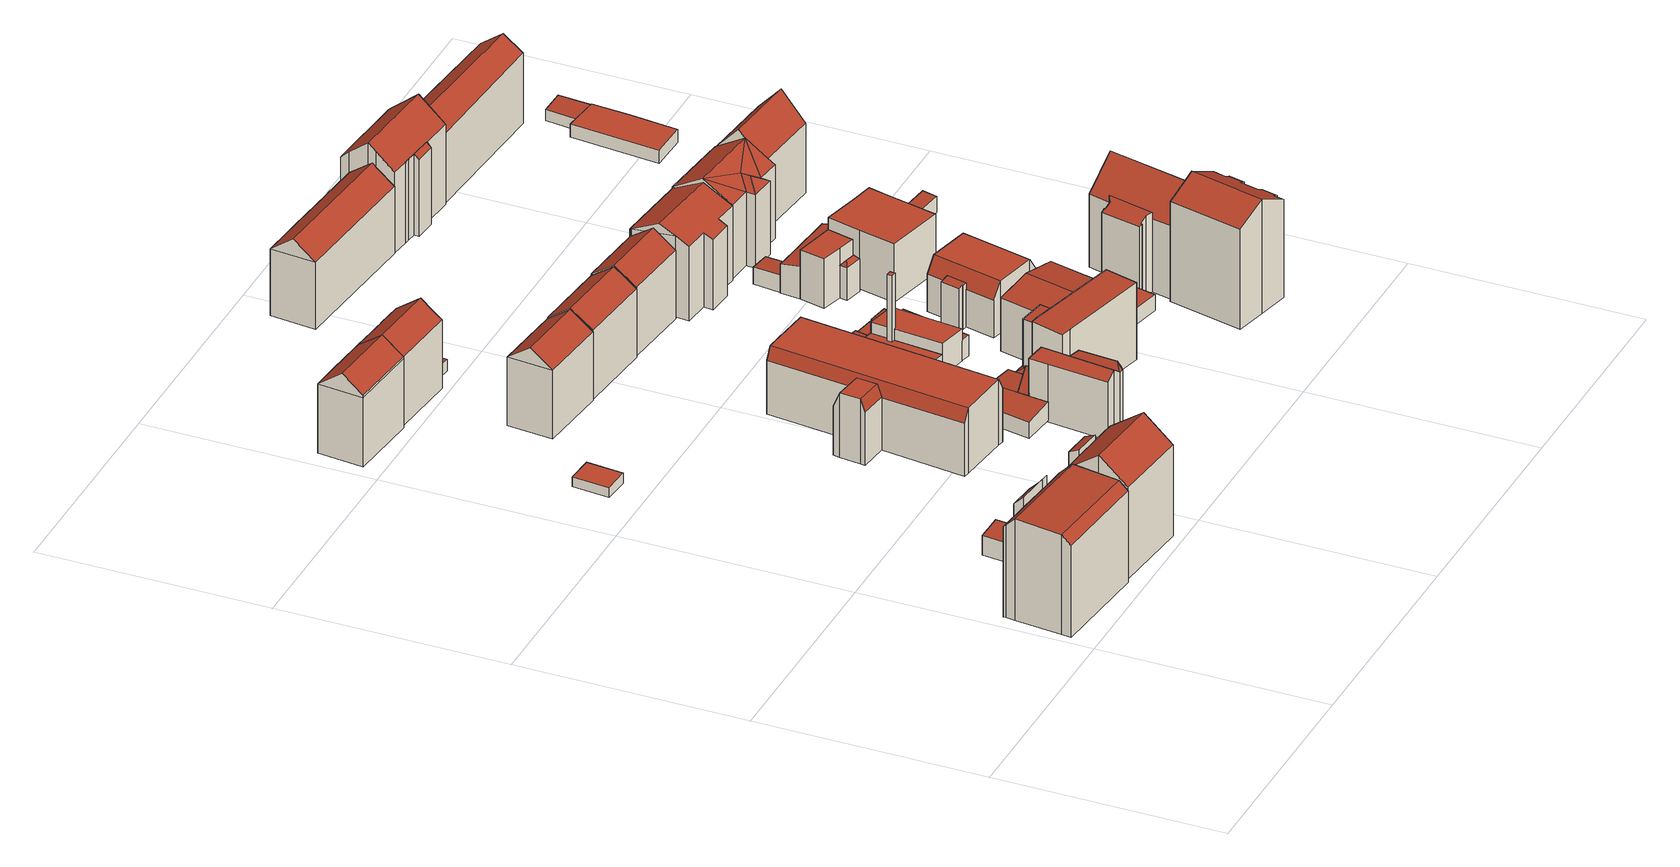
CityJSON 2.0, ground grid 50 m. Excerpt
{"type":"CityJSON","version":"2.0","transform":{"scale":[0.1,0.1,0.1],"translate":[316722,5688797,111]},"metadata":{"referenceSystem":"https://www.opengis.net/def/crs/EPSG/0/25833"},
"CityObjects":{
"building1":{"type":"Building","attributes":{"Gemeindeschluessel":14713000,"Geometrietyp2DReferenz":"3000","function":"31001_9998","roofType":"9999"},"children":["building1-1","building1-2"]},
"building1-1":{"type":"BuildingPart","attributes":{"Dachtyp_tdc":"tdcCutGableRoof","Dachneigung":2.94,"QualitaetDacherkennung":71,"Geometrietyp2DReferenz":"3000","roofType":"9999","measuredHeight":23.18},"parents":["building1"],"geometry":[{"type":"MultiSurface","lod":"2","boundaries":[[[0,1,2,3]],[[1,4,5,2]],[[4,6,7,5]],[[6,8,9,7]],[[8,10,11,9]],[[10,12,13,11]],[[14,15,16,17]],[[15,18,19,16]],[[18,20,21,19]],[[20,22,23,21]],[[22,24,25,23]],[[24,26,27,25]],[[26,0,3,27]],[[4,1,0,26]],[[24,22,20,18,15,14,12,10,8,6]],[[26,24,6,4]],[[3,2,5,7,9,11,13,17,16,19,21,23,25,27]],[[14,17,13,12]]],"semantics":{"surfaces":[{"type":"WallSurface"},{"type":"RoofSurface"},{"type":"GroundSurface"},{"type":"ClosureSurface"}],"values":[0,0,0,0,0,0,0,0,0,0,0,0,0,1,1,1,2,3]}}]},
"building1-2":{"type":"BuildingPart","attributes":{"Dachtyp_tdc":"tdcPolyFlatRoof","Dachneigung":44.61,"QualitaetDacherkennung":30,"Geometrietyp2DReferenz":"3000","roofType":"2100","measuredHeight":22.75},"parents":["building1"],"geometry":[{"type":"MultiSurface","lod":"2","boundaries":[[[28,29,30,13]],[[29,31,32,30]],[[31,33,34,32]],[[33,35,17,34]],[[35,14,17]],[[28,13,12]],[[35,33,31,29,28]],[[30,32,34,17,13]],[[12,14,35,28]],[[12,13,17,14]]],"semantics":{"surfaces":[{"type":"WallSurface"},{"type":"RoofSurface"},{"type":"GroundSurface"},{"type":"ClosureSurface"}],"values":[0,0,0,0,0,0,1,2,0,3]}}]},
"building2":{"type":"Building","attributes":{"Dachtyp_tdc":"tdcPolyFlatRoof","Gemeindeschluessel":14713000,"Dachneigung":5.98,"QualitaetDacherkennung":69,"Geometrietyp2DReferenz":"3000","function":"31001_9998","roofType":"2100","measuredHeight":4.97},"geometry":[{"type":"MultiSurface","lod":"2","boundaries":[[[36,37,38,39]],[[37,40,41,38]],[[40,42,43,41]],[[42,44,45,43]],[[44,46,47,45]],[[46,48,49,47]],[[48,36,39,49]],[[48,46,44,42,40,37,36]],[[39,38,41,43,45,47,49]]],"semantics":{"surfaces":[{"type":"WallSurface"},{"type":"RoofSurface"},{"type":"GroundSurface"}],"values":[0,0,0,0,0,0,0,1,2]}}]},
"building3":{"type":"Building","attributes":{"Gemeindeschluessel":14713000,"Geometrietyp2DReferenz":"3000","function":"31001_9998","roofType":"9999"},"children":["building3-1","building3-2"]},
"building3-1":{"type":"BuildingPart","attributes":{"Dachtyp_tdc":"tdcPolyFlatRoof","Dachneigung":25.23,"QualitaetDacherkennung":32,"Geometrietyp2DReferenz":"3000","roofType":"2100","measuredHeight":21.8},"parents":["building3"],"geometry":[{"type":"MultiSurface","lod":"2","boundaries":[[[50,51,52,53,54]],[[51,55,56,52]],[[55,57,58,56]],[[57,59,58]],[[55,51,50,57]],[[53,52,56,58]],[[54,59,57,50]],[[54,53,58,59]]],"semantics":{"surfaces":[{"type":"WallSurface"},{"type":"RoofSurface"},{"type":"GroundSurface"},{"type":"ClosureSurface"}],"values":[0,0,0,0,1,2,0,3]}}]},
"building3-2":{"type":"BuildingPart","attributes":{"Dachtyp_tdc":"tdcGableRoof","Dachneigung":36.55,"QualitaetDacherkennung":60,"Geometrietyp2DReferenz":"3000","roofType":"3100","measuredHeight":26.08},"parents":["building3"],"geometry":[{"type":"MultiSurface","lod":"2","boundaries":[[[60,54,53,61]],[[59,62,63,58]],[[62,64,65,63]],[[64,66,67,65]],[[66,68,69,67]],[[68,70,71,69]],[[70,72,73,71]],[[72,74,75,73]],[[74,60,61,75]],[[70,68,66,64]],[[64,62,59,54,60,74,72,70]],[[61,53,58,63,65,67,69,71,73,75]],[[59,58,53,54]]],"semantics":{"surfaces":[{"type":"WallSurface"},{"type":"RoofSurface"},{"type":"GroundSurface"},{"type":"ClosureSurface"}],"values":[0,0,0,0,0,0,0,0,0,1,1,2,3]}}]},
"building4":{"type":"Building","attributes":{"Dachtyp_tdc":"tdcPolyFlatRoof","Gemeindeschluessel":14713000,"Dachneigung":2.82,"QualitaetDacherkennung":61,"Geometrietyp2DReferenz":"3000","function":"31001_9998","roofType":"2100","measuredHeight":2.4},"geometry":[{"type":"MultiSurface","lod":"2","boundaries":[[[76,77,78,79]],[[77,80,81,78]],[[80,82,83,81]],[[82,76,79,83]],[[82,80,77,76]],[[79,78,81,83]]],"semantics":{"surfaces":[{"type":"WallSurface"},{"type":"RoofSurface"},{"type":"GroundSurface"}],"values":[0,0,0,0,1,2]}}]},
"building5":{"type":"Building","attributes":{"Dachtyp_tdc":"tdcFreeFormRoof","Gemeindeschluessel":14713000,"Dachneigung":36.73,"QualitaetDacherkennung":80,"Geometrietyp2DReferenz":"3000","function":"31001_9998","roofType":"5000","measuredHeight":19.7},"geometry":[{"type":"MultiSurface","lod":"2","boundaries":[[[84,85,86,87]],[[85,88,89,86]],[[88,90,91,89]],[[90,92,93,91]],[[92,94,95,93]],[[94,96,97,95]],[[96,98,99,97]],[[98,100,101,99]],[[100,84,87,101]],[[102,103,104,105]],[[96,94,92,90,88,85,84,102,105]],[[98,104,103,100]],[[96,105,104,98]],[[100,103,102,84]],[[87,86,89,91,93,95,97,99,101]]],"semantics":{"surfaces":[{"type":"WallSurface"},{"type":"RoofSurface"},{"type":"GroundSurface"}],"values":[0,0,0,0,0,0,0,0,0,1,1,0,0,0,2]}}]},
"building6":{"type":"Building","attributes":{"name":"Freie Oberschule Leipzig,Freie Fachoberschule Leipzig","Gemeindeschluessel":14713000,"Geometrietyp2DReferenz":"3000","function":"31001_3021","roofType":"9999"},"children":["building6-1","building6-2"]},
"building6-1":{"type":"BuildingPart","attributes":{"Dachtyp_tdc":"tdcCutGableRoof","Dachneigung":0.212,"QualitaetDacherkennung":85,"Geometrietyp2DReferenz":"3000","roofType":"9999","measuredHeight":14.88},"parents":["building6"],"geometry":[{"type":"MultiSurface","lod":"2","boundaries":[[[106,107,108,109]],[[107,110,108]],[[111,112,113,114,115]],[[112,116,117,113]],[[116,118,119,117]],[[118,120,121,119]],[[120,122,123,121]],[[122,124,125,123]],[[124,126,127,125]],[[126,128,129,127]],[[128,106,109,129]],[[118,116,112,111,130,131,132,110,107,106,128]],[[126,124,122,120]],[[128,126,120,118]],[[109,108,133,134,114,113,117,119,121,123,125,127,129]],[[115,130,111]],[[114,134,131,130,115]],[[134,133,132,131]],[[133,108,110,132]]],"semantics":{"surfaces":[{"type":"WallSurface"},{"type":"RoofSurface"},{"type":"GroundSurface"},{"type":"ClosureSurface"}],"values":[0,0,0,0,0,0,0,0,0,0,0,1,1,1,2,0,3,3,3]}}]},
"building6-2":{"type":"BuildingPart","attributes":{"Dachtyp_tdc":"tdcCutGableRoof","Dachneigung":0.991,"QualitaetDacherkennung":63,"Geometrietyp2DReferenz":"3000","roofType":"9999","measuredHeight":14.66},"parents":["building6"],"geometry":[{"type":"MultiSurface","lod":"2","boundaries":[[[110,135,136,108]],[[135,137,138,136]],[[137,139,140,138]],[[139,141,142,140]],[[141,115,114,142]],[[137,135,110,143]],[[144,130,115,141,139]],[[143,144,139,137]],[[108,136,138,140,142,114,134,133]],[[131,130,144]],[[134,114,115,130,131]],[[132,131,144,143]],[[133,134,131,132]],[[110,132,143]],[[133,132,110,108]]],"semantics":{"surfaces":[{"type":"WallSurface"},{"type":"RoofSurface"},{"type":"GroundSurface"},{"type":"ClosureSurface"}],"values":[0,0,0,0,0,1,1,1,2,0,3,0,3,0,3]}}]},
"building7":{"type":"Building","attributes":{"Dachtyp_tdc":"tdcGableRoof","Gemeindeschluessel":14713000,"Dachneigung":35.68,"QualitaetDacherkennung":71,"Geometrietyp2DReferenz":"3000","function":"31001_9998","roofType":"3100","measuredHeight":19.21},"geometry":[{"type":"MultiSurface","lod":"2","boundaries":[[[145,146,147,148]],[[146,149,150,147]],[[149,151,152,150]],[[151,145,148,152]],[[149,146,153]],[[145,151,154]],[[146,145,154,153]],[[151,149,153,154]],[[148,147,150,152]]],"semantics":{"surfaces":[{"type":"WallSurface"},{"type":"RoofSurface"},{"type":"GroundSurface"}],"values":[0,0,0,0,0,0,1,1,2]}}]},
"building8":{"type":"Building","attributes":{"Dachtyp_tdc":"tdcGableRoof","Gemeindeschluessel":14713000,"Dachneigung":36.89,"QualitaetDacherkennung":82,"Geometrietyp2DReferenz":"3000","function":"31001_9998","roofType":"3100","measuredHeight":19.13},"geometry":[{"type":"MultiSurface","lod":"2","boundaries":[[[104,105,155,156]],[[105,96,157,155]],[[96,158,159,157]],[[158,160,161,159]],[[160,162,163,161]],[[162,164,165,163]],[[164,166,167,165]],[[166,168,169,167]],[[168,170,171,169]],[[170,172,173,171]],[[172,104,156,173]],[[168,166,164,162,160,158,96,105]],[[105,104,172,170,168]],[[156,155,157,159,161,163,165,167,169,171,173]]],"semantics":{"surfaces":[{"type":"WallSurface"},{"type":"RoofSurface"},{"type":"GroundSurface"}],"values":[0,0,0,0,0,0,0,0,0,0,0,1,1,2]}}]},
"building9":{"type":"Building","attributes":{"Gemeindeschluessel":14713000,"Geometrietyp2DReferenz":"3000","function":"31001_9998","roofType":"9999"},"children":["building9-1","building9-2"]},
"building9-1":{"type":"BuildingPart","attributes":{"Dachtyp_tdc":"tdcPolyFlatRoof","Dachneigung":4.42,"QualitaetDacherkennung":79,"Geometrietyp2DReferenz":"3000","roofType":"2100","measuredHeight":4.21},"parents":["building9"],"geometry":[{"type":"MultiSurface","lod":"2","boundaries":[[[174,175,176,177]],[[175,178,179,176]],[[178,180,181,179]],[[180,182,183,181]],[[184,185,186,187]],[[185,174,177,186]],[[185,184,182,180,178,175,174]],[[177,176,179,181,183,187,186]],[[184,187,183,182]]],"semantics":{"surfaces":[{"type":"WallSurface"},{"type":"RoofSurface"},{"type":"GroundSurface"},{"type":"ClosureSurface"}],"values":[0,0,0,0,0,0,1,2,3]}}]},
"building9-2":{"type":"BuildingPart","attributes":{"Dachtyp_tdc":"tdcPolyFlatRoof","Dachneigung":4.78,"QualitaetDacherkennung":74,"Geometrietyp2DReferenz":"3000","roofType":"2100","measuredHeight":4.23},"parents":["building9"],"geometry":[{"type":"MultiSurface","lod":"2","boundaries":[[[188,189,190,191]],[[189,192,184,187,190]],[[193,194,183,182]],[[193,195,196,194]],[[195,188,191,196]],[[195,193,182,192,189,188]],[[191,190,187,183,194,196]],[[184,192,182]],[[182,183,187,184]]],"semantics":{"surfaces":[{"type":"WallSurface"},{"type":"RoofSurface"},{"type":"GroundSurface"},{"type":"ClosureSurface"}],"values":[0,0,0,0,0,1,2,0,3]}}]},
"building10":{"type":"Building","attributes":{"Dachtyp_tdc":"tdcGableRoof","Gemeindeschluessel":14713000,"Dachneigung":61.98,"QualitaetDacherkennung":4,"Geometrietyp2DReferenz":"3000","function":"31001_9998","roofType":"3100","measuredHeight":8.86},"geometry":[{"type":"MultiSurface","lod":"2","boundaries":[[[197,198,199,200]],[[198,201,202,199]],[[201,203,204,202]],[[203,197,200,204]],[[201,198,205]],[[197,203,206]],[[198,197,206,205]],[[203,201,205,206]],[[200,199,202,204]]],"semantics":{"surfaces":[{"type":"WallSurface"},{"type":"RoofSurface"},{"type":"GroundSurface"}],"values":[0,0,0,0,0,0,1,1,2]}}]},
"building11":{"type":"Building","attributes":{"Dachtyp_tdc":"tdcPolyFlatRoof","Gemeindeschluessel":14713000,"Dachneigung":3.07,"QualitaetDacherkennung":91,"Geometrietyp2DReferenz":"3000","function":"31001_2463","roofType":"2100","measuredHeight":2.84},"geometry":[{"type":"MultiSurface","lod":"2","boundaries":[[[207,208,209,210]],[[208,211,212,209]],[[211,213,214,212]],[[213,215,216,214]],[[215,207,210,216]],[[215,213,211,208,207]],[[210,209,212,214,216]]],"semantics":{"surfaces":[{"type":"WallSurface"},{"type":"RoofSurface"},{"type":"GroundSurface"}],"values":[0,0,0,0,0,1,2]}}]},
"building12":{"type":"Building","attributes":{"Dachtyp_tdc":"tdcFreeFormRoof","Gemeindeschluessel":14713000,"Dachneigung":28.73,"QualitaetDacherkennung":25,"Geometrietyp2DReferenz":"3000","function":"31001_9998","roofType":"5000","measuredHeight":4.12},"geometry":[{"type":"MultiSurface","lod":"2","boundaries":[[[217,218,219,220]],[[218,221,222,219]],[[221,223,224,222]],[[223,225,226,224]],[[225,217,220,226]],[[225,227,228]],[[223,227,225]],[[227,223,221]],[[227,221,218]],[[228,227,218,217]],[[228,217,225]],[[220,219,222,224,226]]],"semantics":{"surfaces":[{"type":"WallSurface"},{"type":"RoofSurface"},{"type":"GroundSurface"}],"values":[0,0,0,0,0,1,1,1,1,1,1,2]}}]},
"building13":{"type":"Building","attributes":{"Dachtyp_tdc":"tdcGableRoof","Gemeindeschluessel":14713000,"Dachneigung":35.5,"QualitaetDacherkennung":71,"Geometrietyp2DReferenz":"3000","function":"31001_9998","roofType":"3100","measuredHeight":19.14},"geometry":[{"type":"MultiSurface","lod":"2","boundaries":[[[229,230,231,232]],[[230,233,234,231]],[[233,235,236,234]],[[235,229,232,236]],[[233,230,237]],[[229,235,238]],[[230,229,238,237]],[[235,233,237,238]],[[232,231,234,236]]],"semantics":{"surfaces":[{"type":"WallSurface"},{"type":"RoofSurface"},{"type":"GroundSurface"}],"values":[0,0,0,0,0,0,1,1,2]}}]},
"building14":{"type":"Building","attributes":{"Gemeindeschluessel":14713000,"Geometrietyp2DReferenz":"3000","function":"31001_9998","roofType":"9999"},"children":["building14-1","building14-2","building14-3"]},
"building14-1":{"type":"BuildingPart","attributes":{"Dachtyp_tdc":"tdcFreeFormRoof","Dachneigung":38.66,"QualitaetDacherkennung":14,"Geometrietyp2DReferenz":"3000","roofType":"5000","measuredHeight":14.85},"parents":["building14"],"geometry":[{"type":"MultiSurface","lod":"2","boundaries":[[[239,240,241,242,243]],[[244,245,246,247,248]],[[245,249,250,246]],[[249,251,252,250]],[[251,253,254,252]],[[253,255,256,254]],[[255,257,258,256]],[[259,260,261,262]],[[260,239,243,261]],[[263,257,255,253,264]],[[253,251,249,245,264]],[[245,244,240,239,260,259,263,264]],[[243,242,247,246,250,252,254,256,258,265,262,261]],[[248,241,240,244]],[[248,247,242,241]],[[265,258,257,263]],[[265,263,259,262]]],"semantics":{"surfaces":[{"type":"WallSurface"},{"type":"RoofSurface"},{"type":"GroundSurface"},{"type":"ClosureSurface"}],"values":[0,0,0,0,0,0,0,0,0,1,1,1,2,0,3,3,3]}}]},
"building14-2":{"type":"BuildingPart","attributes":{"Dachtyp_tdc":"tdcFreeFormRoof","Dachneigung":64.39,"QualitaetDacherkennung":34,"Geometrietyp2DReferenz":"3000","roofType":"5000","measuredHeight":14.74},"parents":["building14"],"geometry":[{"type":"MultiSurface","lod":"2","boundaries":[[[266,267,268,269]],[[267,270,271,268]],[[270,248,247,271]],[[241,266,269,242]],[[272,248,270]],[[273,272,270,267]],[[274,273,267,266]],[[266,241,275,274]],[[275,248,272,273,274]],[[275,241,248]],[[269,268,271,247,242]],[[242,247,248,241]]],"semantics":{"surfaces":[{"type":"WallSurface"},{"type":"RoofSurface"},{"type":"GroundSurface"},{"type":"ClosureSurface"}],"values":[0,0,0,0,1,1,1,1,1,0,2,3]}}]},
"building14-3":{"type":"BuildingPart","attributes":{"Dachtyp_tdc":"tdcPolyFlatRoof","Dachneigung":7.02,"QualitaetDacherkennung":67,"Geometrietyp2DReferenz":"3000","roofType":"2100","measuredHeight":18.32},"parents":["building14"],"geometry":[{"type":"MultiSurface","lod":"2","boundaries":[[[276,277,278,258,257]],[[277,279,280,278]],[[279,281,282,280]],[[281,283,284,282]],[[283,285,286,284]],[[285,287,259,262,286]],[[287,285,283,281,279,277,276]],[[258,278,280,282,284,286,262,265]],[[257,263,259,287,276]],[[257,258,265,263]],[[265,262,259,263]]],"semantics":{"surfaces":[{"type":"WallSurface"},{"type":"RoofSurface"},{"type":"GroundSurface"},{"type":"ClosureSurface"}],"values":[0,0,0,0,0,0,1,2,0,3,3]}}]},
"building15":{"type":"Building","attributes":{"Dachtyp_tdc":"tdcPolyFlatRoof","Gemeindeschluessel":14713000,"Dachneigung":6.86,"QualitaetDacherkennung":91,"Geometrietyp2DReferenz":"3000","function":"31001_9998","roofType":"2100","measuredHeight":5.21},"geometry":[{"type":"MultiSurface","lod":"2","boundaries":[[[288,289,290,291]],[[289,292,293,290]],[[292,294,295,293]],[[294,296,297,295]],[[296,298,299,297]],[[298,300,301,299]],[[300,288,291,301]],[[300,298,296,294,292,289,288]],[[291,290,293,295,297,299,301]]],"semantics":{"surfaces":[{"type":"WallSurface"},{"type":"RoofSurface"},{"type":"GroundSurface"}],"values":[0,0,0,0,0,0,0,1,2]}}]},
"building16":{"type":"Building","attributes":{"Dachtyp_tdc":"tdcPolyFlatRoof","Gemeindeschluessel":14713000,"Dachneigung":4.64,"QualitaetDacherkennung":72,"Geometrietyp2DReferenz":"3000","function":"31001_9998","roofType":"2100","measuredHeight":4.72},"geometry":[{"type":"MultiSurface","lod":"2","boundaries":[[[302,303,304,305]],[[303,306,307,304]],[[306,308,309,307]],[[308,310,311,309]],[[310,302,305,311]],[[310,308,306,303,302]],[[305,304,307,309,311]]],"semantics":{"surfaces":[{"type":"WallSurface"},{"type":"RoofSurface"},{"type":"GroundSurface"}],"values":[0,0,0,0,0,1,2]}}]},
"building17":{"type":"Building","attributes":{"Gemeindeschluessel":14713000,"QualitaetDacherkennung":100,"Geometrietyp2DReferenz":"3000","function":"31001_9998","roofType":"9999"},"children":["building17-1","building17-2","building17-3","building17-4","building17-5","building17-6"]},
"building17-1":{"type":"BuildingPart","attributes":{"Dachtyp_tdc":"tdcPolyFlatRoof","Dachneigung":0,"QualitaetDacherkennung":100,"Geometrietyp2DReferenz":"3000","roofType":"1000","measuredHeight":4.64},"parents":["building17"],"geometry":[{"type":"MultiSurface","lod":"2","boundaries":[[[312,313,314,315,316]],[[313,317,318,314]],[[317,319,320,318]],[[319,321,322,320]],[[321,319,317,313,312,323]],[[324,315,314,318,320,322]],[[316,325,323,312]],[[315,324,325,316]],[[324,322,321,323,325]]],"semantics":{"surfaces":[{"type":"WallSurface"},{"type":"RoofSurface"},{"type":"GroundSurface"},{"type":"ClosureSurface"}],"values":[0,0,0,0,1,2,0,3,3]}}]},
"building17-2":{"type":"BuildingPart","attributes":{"Dachtyp_tdc":"tdcPolyFlatRoof","Dachneigung":0,"QualitaetDacherkennung":100,"Geometrietyp2DReferenz":"3000","roofType":"1000","measuredHeight":19.73},"parents":["building17"],"geometry":[{"type":"MultiSurface","lod":"2","boundaries":[[[326,327,328,329]],[[327,330,331,328]],[[330,332,333,331]],[[332,326,329,333]],[[332,330,327,326]],[[329,328,331,333]]],"semantics":{"surfaces":[{"type":"WallSurface"},{"type":"RoofSurface"},{"type":"GroundSurface"}],"values":[0,0,0,0,1,2]}}]},
"building17-3":{"type":"BuildingPart","attributes":{"Dachtyp_tdc":"tdcPolyFlatRoof","Dachneigung":0,"QualitaetDacherkennung":100,"Geometrietyp2DReferenz":"3000","roofType":"1000","measuredHeight":7.26},"parents":["building17"],"geometry":[{"type":"MultiSurface","lod":"2","boundaries":[[[334,335,336,337,338,322,321]],[[335,334,339,340]],[[341,342,338,337]],[[325,343,344,340,339,323]],[[342,341,343,325,324]],[[338,342,324,322]],[[321,323,339,334]],[[324,325,323,321,322]],[[344,336,335,340]],[[344,343,341,337,336]]],"semantics":{"surfaces":[{"type":"WallSurface"},{"type":"RoofSurface"},{"type":"GroundSurface"},{"type":"ClosureSurface"}],"values":[0,1,2,0,3,0,0,3,0,3]}}]},
"building17-4":{"type":"BuildingPart","attributes":{"Dachtyp_tdc":"tdcPolyFlatRoof","Dachneigung":7.32,"QualitaetDacherkennung":100,"Geometrietyp2DReferenz":"3000","roofType":"2100","measuredHeight":5.21},"parents":["building17"],"geometry":[{"type":"MultiSurface","lod":"2","boundaries":[[[345,298,299,346,347]],[[298,296,297,299]],[[296,348,349,350,297]],[[348,296,298,345]],[[346,299,297,350]],[[346,350,349,351,352,347]],[[351,349,348,353,352]],[[347,352,353,345]]],"semantics":{"surfaces":[{"type":"WallSurface"},{"type":"RoofSurface"},{"type":"GroundSurface"},{"type":"ClosureSurface"}],"values":[0,0,0,1,2,0,3,3]}}]},
"building17-5":{"type":"BuildingPart","attributes":{"Dachtyp_tdc":"tdcPolyFlatRoof","Dachneigung":0,"QualitaetDacherkennung":100,"Geometrietyp2DReferenz":"3000","roofType":"1000","measuredHeight":4.89},"parents":["building17"],"geometry":[{"type":"MultiSurface","lod":"2","boundaries":[[[353,348,349,351,352]],[[348,354,355,349]],[[354,356,357,355]],[[356,358,359,357]],[[358,316,315,360,359]],[[316,358,356,354,348,353,343,325]],[[351,349,355,357,359,360]],[[351,360,315,324,342,341,361,352]],[[324,315,316,325]],[[341,342,324,325,343]],[[352,361,341,343,353]]],"semantics":{"surfaces":[{"type":"WallSurface"},{"type":"RoofSurface"},{"type":"GroundSurface"},{"type":"ClosureSurface"}],"values":[0,0,0,0,0,1,2,0,3,3,3]}}]},
"building17-6":{"type":"BuildingPart","attributes":{"Dachtyp_tdc":"tdcPolyFlatRoof","Dachneigung":0,"QualitaetDacherkennung":100,"Geometrietyp2DReferenz":"3000","roofType":"1000","measuredHeight":4.93},"parents":["building17"],"geometry":[{"type":"MultiSurface","lod":"2","boundaries":[[[336,362,345,347,363,337]],[[364,362,336,344]],[[361,363,347,352]],[[363,361,341,337]],[[341,343,344,336,337]],[[353,345,362,364]],[[352,347,345,353]],[[343,353,364,344]],[[361,352,353,343,341]]],"semantics":{"surfaces":[{"type":"WallSurface"},{"type":"RoofSurface"},{"type":"GroundSurface"},{"type":"ClosureSurface"}],"values":[0,1,2,0,3,0,3,0,3]}}]},
"building18":{"type":"Building","attributes":{"Gemeindeschluessel":14713000,"Geometrietyp2DReferenz":"3000","function":"31001_9998","roofType":"9999"},"children":["building18-1","building18-2"]},
"building18-1":{"type":"BuildingPart","attributes":{"Dachtyp_tdc":"tdcGableRoof","Dachneigung":10.03,"QualitaetDacherkennung":73,"Geometrietyp2DReferenz":"3000","roofType":"3100","measuredHeight":13.54},"parents":["building18"],"geometry":[{"type":"MultiSurface","lod":"2","boundaries":[[[365,366,367,368]],[[366,369,370,367]],[[369,371,372,370]],[[371,373,374,372]],[[373,375,376,374]],[[375,377,378,376]],[[379,365,368,380]],[[375,373,371,369,366]],[[366,365,379,377,375]],[[368,367,370,372,374,376,378,380]],[[379,380,378,377]]],"semantics":{"surfaces":[{"type":"WallSurface"},{"type":"RoofSurface"},{"type":"GroundSurface"},{"type":"ClosureSurface"}],"values":[0,0,0,0,0,0,0,1,1,2,3]}}]},
"building18-2":{"type":"BuildingPart","attributes":{"Dachtyp_tdc":"tdcPolyFlatRoof","Dachneigung":3.55,"QualitaetDacherkennung":40,"Geometrietyp2DReferenz":"3000","roofType":"2100","measuredHeight":14.24},"parents":["building18"],"geometry":[{"type":"MultiSurface","lod":"2","boundaries":[[[381,382,379,380,220]],[[383,384,219,378,377]],[[384,381,220,219]],[[384,383,382,381]],[[220,380,378,219]],[[377,379,382,383]],[[377,378,380,379]]],"semantics":{"surfaces":[{"type":"WallSurface"},{"type":"RoofSurface"},{"type":"GroundSurface"},{"type":"ClosureSurface"}],"values":[0,0,0,1,2,0,3]}}]},
"building19":{"type":"Building","attributes":{"Dachtyp_tdc":"tdcPolyFlatRoof","Gemeindeschluessel":14713000,"Dachneigung":3.14,"QualitaetDacherkennung":50,"Geometrietyp2DReferenz":"3000","function":"31001_9998","roofType":"2100","measuredHeight":4.51},"geometry":[{"type":"MultiSurface","lod":"2","boundaries":[[[302,310,385,386]],[[310,387,388,385]],[[387,389,390,388]],[[389,391,392,390]],[[391,393,394,392]],[[393,302,386,394]],[[393,391,389,387,310,302]],[[386,385,388,390,392,394]]],"semantics":{"surfaces":[{"type":"WallSurface"},{"type":"RoofSurface"},{"type":"GroundSurface"}],"values":[0,0,0,0,0,0,1,2]}}]},
"building20":{"type":"Building","attributes":{"Dachtyp_tdc":"tdcGableRoof","Gemeindeschluessel":14713000,"Dachneigung":35.28,"QualitaetDacherkennung":78,"Geometrietyp2DReferenz":"3000","function":"31001_9998","roofType":"3100","measuredHeight":19.06},"geometry":[{"type":"MultiSurface","lod":"2","boundaries":[[[395,396,397,398]],[[396,399,400,397]],[[399,401,402,400]],[[401,403,404,402]],[[403,395,398,404]],[[403,405,406,395]],[[396,406,405,407,399]],[[401,407,405,403]],[[399,407,401]],[[395,406,396]],[[398,397,400,402,404]]],"semantics":{"surfaces":[{"type":"WallSurface"},{"type":"RoofSurface"},{"type":"GroundSurface"}],"values":[0,0,0,0,0,1,1,0,0,0,2]}}]},
"building21":{"type":"Building","attributes":{"Dachtyp_tdc":"tdcFreeFormRoof","Gemeindeschluessel":14713000,"Dachneigung":36.73,"QualitaetDacherkennung":90,"Geometrietyp2DReferenz":"3000","function":"31001_9998","roofType":"5000","measuredHeight":18.94},"geometry":[{"type":"MultiSurface","lod":"2","boundaries":[[[408,409,410,411]],[[409,412,413,410]],[[412,414,415,413]],[[414,416,417,415]],[[416,418,419,417]],[[418,420,421,419]],[[420,422,423,421]],[[422,424,425,423]],[[424,426,427,425]],[[426,428,429,427]],[[428,408,411,429]],[[428,430,431,409,408]],[[430,426,424,422,420,418,416,414,412,431]],[[412,409,431]],[[428,426,430]],[[411,410,413,415,417,419,421,423,425,427,429]]],"semantics":{"surfaces":[{"type":"WallSurface"},{"type":"RoofSurface"},{"type":"GroundSurface"}],"values":[0,0,0,0,0,0,0,0,0,0,0,1,1,0,0,2]}}]},
"building22":{"type":"Building","attributes":{"Gemeindeschluessel":14713000,"Geometrietyp2DReferenz":"3000","function":"31001_9998","roofType":"9999"},"children":["building22-1","building22-2"]},
"building22-1":{"type":"BuildingPart","attributes":{"Dachtyp_tdc":"tdcCutGableRoof","Dachneigung":0.006,"QualitaetDacherkennung":79,"Geometrietyp2DReferenz":"3000","roofType":"9999","measuredHeight":11.79},"parents":["building22"],"geometry":[{"type":"MultiSurface","lod":"2","boundaries":[[[432,433,434,435]],[[436,437,438,439]],[[437,440,441,438]],[[440,442,443,441]],[[442,444,445,443]],[[444,446,447,445]],[[446,448,449,447]],[[448,450,451,449]],[[450,432,435,451]],[[440,437,436,433,432,450]],[[448,446,444,442]],[[450,448,442,440]],[[435,434,439,438,441,443,445,447,449,451]],[[439,434,433,436]]],"semantics":{"surfaces":[{"type":"WallSurface"},{"type":"RoofSurface"},{"type":"GroundSurface"},{"type":"ClosureSurface"}],"values":[0,0,0,0,0,0,0,0,0,1,1,1,2,3]}}]},
"building22-2":{"type":"BuildingPart","attributes":{"Dachtyp_tdc":"tdcPolyFlatRoof","Dachneigung":10.75,"QualitaetDacherkennung":55,"Geometrietyp2DReferenz":"3000","roofType":"2100","measuredHeight":9.96},"parents":["building22"],"geometry":[{"type":"MultiSurface","lod":"2","boundaries":[[[452,434,433]],[[452,453,454,434]],[[453,455,456,454]],[[455,457,458,456]],[[457,459,460,458]],[[459,461,436,439,460]],[[459,457,455,453,452,461]],[[439,434,454,456,458,460]],[[452,433,436,461]],[[433,434,439,436]]],"semantics":{"surfaces":[{"type":"WallSurface"},{"type":"RoofSurface"},{"type":"GroundSurface"},{"type":"ClosureSurface"}],"values":[0,0,0,0,0,0,1,2,0,3]}}]},
"building23":{"type":"Building","attributes":{"Dachtyp_tdc":"tdcPolyFlatRoof","Gemeindeschluessel":14713000,"Dachneigung":0,"QualitaetDacherkennung":65,"Geometrietyp2DReferenz":"3000","function":"31001_9998","roofType":"1000","measuredHeight":3.58},"geometry":[{"type":"MultiSurface","lod":"2","boundaries":[[[462,463,464,465]],[[463,466,467,464]],[[466,468,469,467]],[[468,462,465,469]],[[468,466,463,462]],[[465,464,467,469]]],"semantics":{"surfaces":[{"type":"WallSurface"},{"type":"RoofSurface"},{"type":"GroundSurface"}],"values":[0,0,0,0,1,2]}}]},
"building24":{"type":"Building","attributes":{"Dachtyp_tdc":"tdcFreeFormRoof","Gemeindeschluessel":14713000,"Dachneigung":26.67,"QualitaetDacherkennung":72,"Geometrietyp2DReferenz":"3000","function":"31001_9998","roofType":"5000","measuredHeight":20.22},"geometry":[{"type":"MultiSurface","lod":"2","boundaries":[[[470,471,472,473]],[[471,474,475,472]],[[474,476,477,475]],[[476,478,479,477]],[[478,480,481,479]],[[480,482,483,481]],[[482,484,485,483]],[[484,486,487,485]],[[486,488,489,487]],[[488,490,491,489]],[[490,470,473,491]],[[492,470,490,488,486,493]],[[480,478,476,474,471,492,493,484,482]],[[486,484,493]],[[471,470,492]],[[473,472,475,477,479,481,483,485,487,489,491]]],"semantics":{"surfaces":[{"type":"WallSurface"},{"type":"RoofSurface"},{"type":"GroundSurface"}],"values":[0,0,0,0,0,0,0,0,0,0,0,1,1,0,0,2]}}]},
"building25":{"type":"Building","attributes":{"Gemeindeschluessel":14713000,"Geometrietyp2DReferenz":"3000","function":"31001_9998","roofType":"9999"},"children":["building25-1","building25-2"]},
"building25-1":{"type":"BuildingPart","attributes":{"Dachtyp_tdc":"tdcPolyFlatRoof","Dachneigung":0,"QualitaetDacherkennung":42,"Geometrietyp2DReferenz":"3000","roofType":"1000","measuredHeight":11.12},"parents":["building25"],"geometry":[{"type":"MultiSurface","lod":"2","boundaries":[[[494,495,496,497]],[[495,498,499,500,496]],[[501,502,503,504,505]],[[502,494,497,503]],[[502,501,498,495,494]],[[497,496,500,504,503]],[[505,499,498,501]],[[505,504,500,499]]],"semantics":{"surfaces":[{"type":"WallSurface"},{"type":"RoofSurface"},{"type":"GroundSurface"},{"type":"ClosureSurface"}],"values":[0,0,0,0,1,2,0,3]}}]},
"building25-2":{"type":"BuildingPart","attributes":{"Dachtyp_tdc":"tdcFreeFormRoof","Dachneigung":48.96,"QualitaetDacherkennung":14,"Geometrietyp2DReferenz":"3000","roofType":"5000","measuredHeight":8.34},"parents":["building25"],"geometry":[{"type":"MultiSurface","lod":"2","boundaries":[[[499,506,507,500]],[[506,508,509,507]],[[508,505,504,509]],[[510,505,508]],[[511,510,508,506]],[[511,506,499]],[[510,511,499,505]],[[500,507,509,504]],[[500,504,505,499]]],"semantics":{"surfaces":[{"type":"WallSurface"},{"type":"RoofSurface"},{"type":"GroundSurface"},{"type":"ClosureSurface"}],"values":[0,0,0,1,1,1,1,2,3]}}]},
"building26":{"type":"Building","attributes":{"Dachtyp_tdc":"tdcPolyFlatRoof","Gemeindeschluessel":14713000,"Dachneigung":4.32,"QualitaetDacherkennung":80,"Geometrietyp2DReferenz":"3000","function":"31001_9998","roofType":"2100","measuredHeight":3.9},"geometry":[{"type":"MultiSurface","lod":"2","boundaries":[[[512,513,514,515]],[[513,516,517,514]],[[516,518,519,517]],[[518,512,515,519]],[[518,516,513,512]],[[515,514,517,519]]],"semantics":{"surfaces":[{"type":"WallSurface"},{"type":"RoofSurface"},{"type":"GroundSurface"}],"values":[0,0,0,0,1,2]}}]},
"building27":{"type":"Building","attributes":{"Dachtyp_tdc":"tdcGableRoof","Gemeindeschluessel":14713000,"Dachneigung":27.75,"QualitaetDacherkennung":56,"Geometrietyp2DReferenz":"3000","function":"31001_9998","roofType":"3100","measuredHeight":26},"geometry":[{"type":"MultiSurface","lod":"2","boundaries":[[[520,521,522,523]],[[521,524,525,522]],[[524,526,527,525]],[[526,528,529,527]],[[528,530,531,529]],[[530,532,533,531]],[[532,534,535,533]],[[534,536,537,535]],[[536,538,539,537]],[[538,540,541,539]],[[540,542,543,541]],[[542,544,545,543]],[[544,546,547,545]],[[546,548,549,547]],[[548,520,523,549]],[[544,542,540,538,536,534,532,530,528,526,524,521]],[[521,520,548,546,544]],[[523,522,525,527,529,531,533,535,537,539,541,543,545,547,549]]],"semantics":{"surfaces":[{"type":"WallSurface"},{"type":"RoofSurface"},{"type":"GroundSurface"}],"values":[0,0,0,0,0,0,0,0,0,0,0,0,0,0,0,1,1,2]}}]},
"building28":{"type":"Building","attributes":{"Dachtyp_tdc":"tdcPolyFlatRoof","Gemeindeschluessel":14713000,"Dachneigung":12.17,"QualitaetDacherkennung":56,"Geometrietyp2DReferenz":"3000","function":"31001_9998","roofType":"2100","measuredHeight":7.89},"geometry":[{"type":"MultiSurface","lod":"2","boundaries":[[[550,551,552,553]],[[551,554,555,552]],[[554,556,496,555]],[[556,557,497,496]],[[557,558,559,497]],[[558,550,553,559]],[[558,557,556,554,551,550]],[[553,552,555,496,497,559]]],"semantics":{"surfaces":[{"type":"WallSurface"},{"type":"RoofSurface"},{"type":"GroundSurface"}],"values":[0,0,0,0,0,0,1,2]}}]},
"building29":{"type":"Building","attributes":{"Dachtyp_tdc":"tdcPolyFlatRoof","Gemeindeschluessel":14713000,"Dachneigung":0,"QualitaetDacherkennung":60,"Geometrietyp2DReferenz":"3000","function":"31001_9998","roofType":"1000","measuredHeight":13.27},"geometry":[{"type":"MultiSurface","lod":"2","boundaries":[[[560,561,562,563]],[[561,564,565,562]],[[564,566,567,565]],[[566,568,569,567]],[[568,570,571,569]],[[570,572,573,571]],[[572,560,563,573]],[[572,570,568,566,564,561,560]],[[563,562,565,567,569,571,573]]],"semantics":{"surfaces":[{"type":"WallSurface"},{"type":"RoofSurface"},{"type":"GroundSurface"}],"values":[0,0,0,0,0,0,0,1,2]}}]},
"building30":{"type":"Building","attributes":{"Gemeindeschluessel":14713000,"Geometrietyp2DReferenz":"3000","function":"31001_9998","roofType":"9999"},"children":["building30-1","building30-2"]},
"building30-1":{"type":"BuildingPart","attributes":{"Dachtyp_tdc":"tdcPolyFlatRoof","Dachneigung":28.65,"QualitaetDacherkennung":75,"Geometrietyp2DReferenz":"3000","roofType":"2100","measuredHeight":18.15},"parents":["building30"],"geometry":[{"type":"MultiSurface","lod":"2","boundaries":[[[574,575,576,577,578]],[[575,579,580,576]],[[579,581,582,580]],[[581,583,584,582]],[[583,585,586,584]],[[585,587,588,586]],[[587,589,590,588]],[[589,591,592,590]],[[591,593,594,592]],[[593,595,596,597,594]],[[595,593,591,589,587,585,583,581,579,575,574]],[[576,580,582,584,586,588,590,592,594,597,577]],[[598,596,595,574]],[[598,577,597,596]],[[578,598,574]],[[578,577,598]]],"semantics":{"surfaces":[{"type":"WallSurface"},{"type":"RoofSurface"},{"type":"GroundSurface"},{"type":"ClosureSurface"}],"values":[0,0,0,0,0,0,0,0,0,0,1,2,0,3,0,3]}}]},
"building30-2":{"type":"BuildingPart","attributes":{"Dachtyp_tdc":"tdcGableRoof","Dachneigung":43,"QualitaetDacherkennung":63,"Geometrietyp2DReferenz":"3000","roofType":"3100","measuredHeight":23},"parents":["building30"],"geometry":[{"type":"MultiSurface","lod":"2","boundaries":[[[596,599,594,597]],[[599,600,601,594]],[[600,602,603,601]],[[602,604,605,603]],[[604,606,607,605]],[[606,608,609,607]],[[608,610,611,609]],[[610,578,577,611]],[[608,606,604,602]],[[602,600,599,596,598,578,610,608]],[[597,594,601,603,605,607,609,611,577]],[[596,597,577,598]],[[577,578,598]]],"semantics":{"surfaces":[{"type":"WallSurface"},{"type":"RoofSurface"},{"type":"GroundSurface"},{"type":"ClosureSurface"}],"values":[0,0,0,0,0,0,0,0,1,1,2,3,3]}}]},
"building31":{"type":"Building","attributes":{"Dachtyp_tdc":"tdcFreeFormRoof","Gemeindeschluessel":14713000,"Dachneigung":31.69,"QualitaetDacherkennung":70,"Geometrietyp2DReferenz":"3000","function":"31001_9998","roofType":"5000","measuredHeight":20.75},"geometry":[{"type":"MultiSurface","lod":"2","boundaries":[[[612,613,614,615]],[[613,616,617,614]],[[616,618,619,617]],[[618,620,621,619]],[[620,622,623,621]],[[622,624,625,623]],[[624,626,627,625]],[[626,628,629,627]],[[628,612,615,629]],[[630,626,624,631]],[[613,612,632,630]],[[613,630,633]],[[630,631,633]],[[631,620,633]],[[620,631,622]],[[634,633,620,618]],[[634,618,616]],[[633,634,616,613]],[[628,632,612]],[[626,630,632,628]],[[622,631,624]],[[615,614,617,619,621,623,625,627,629]]],"semantics":{"surfaces":[{"type":"WallSurface"},{"type":"RoofSurface"},{"type":"GroundSurface"}],"values":[0,0,0,0,0,0,0,0,0,1,1,1,1,1,1,1,1,1,0,0,0,2]}}]},
"building32":{"type":"Building","attributes":{"Gemeindeschluessel":14713000,"Geometrietyp2DReferenz":"3000","function":"31001_9998","roofType":"9999"},"children":["building32-1","building32-2"]},
"building32-1":{"type":"BuildingPart","attributes":{"Dachtyp_tdc":"tdcPolyFlatRoof","Dachneigung":40.38,"QualitaetDacherkennung":76,"Geometrietyp2DReferenz":"3000","roofType":"2100","measuredHeight":18.29},"parents":["building32"],"geometry":[{"type":"MultiSurface","lod":"2","boundaries":[[[635,636,637,638,639]],[[636,640,641,637]],[[640,642,643,641]],[[642,644,645,643]],[[644,646,647,645]],[[646,648,649,647]],[[646,644,642,640,636,635,650,648]],[[649,651,638,637,641,643,645,647]],[[650,651,649,648]],[[635,639,650]],[[639,638,651,650]]],"semantics":{"surfaces":[{"type":"WallSurface"},{"type":"RoofSurface"},{"type":"GroundSurface"},{"type":"ClosureSurface"}],"values":[0,0,0,0,0,0,1,2,3,0,3]}}]},
"building32-2":{"type":"BuildingPart","attributes":{"Dachtyp_tdc":"tdcGableRoof","Dachneigung":39.59,"QualitaetDacherkennung":85,"Geometrietyp2DReferenz":"3000","roofType":"3100","measuredHeight":23.18},"parents":["building32"],"geometry":[{"type":"MultiSurface","lod":"2","boundaries":[[[648,646,647,649]],[[646,652,653,647]],[[652,654,655,653]],[[654,656,657,655]],[[656,658,659,657]],[[658,660,661,659]],[[660,662,663,661]],[[662,664,665,663]],[[664,666,667,665]],[[666,668,669,667]],[[668,670,671,669]],[[670,639,638,671]],[[668,666,664,662,660,658,656]],[[656,654,652,646,648,650,639,670,668]],[[651,649,647,653,655,657,659,661,663,665,667,669,671,638]],[[649,651,650,648]],[[651,638,639,650]]],"semantics":{"surfaces":[{"type":"WallSurface"},{"type":"RoofSurface"},{"type":"GroundSurface"},{"type":"ClosureSurface"}],"values":[0,0,0,0,0,0,0,0,0,0,0,0,1,1,2,3,3]}}]},
"building33":{"type":"Building","attributes":{"Gemeindeschluessel":14713000,"Geometrietyp2DReferenz":"3000","function":"31001_9998","roofType":"9999"},"children":["building33-1","building33-2"]},
"building33-1":{"type":"BuildingPart","attributes":{"Dachtyp_tdc":"tdcPolyFlatRoof","Dachneigung":6.64,"QualitaetDacherkennung":47,"Geometrietyp2DReferenz":"3000","roofType":"2100","measuredHeight":3.67},"parents":["building33"],"geometry":[{"type":"MultiSurface","lod":"2","boundaries":[[[672,673,674,675]],[[673,676,677,674]],[[676,678,679,677]],[[678,680,681,679]],[[682,672,675,683]],[[682,680,678,676,673,672]],[[675,674,677,679,681,683]],[[683,681,680,682]]],"semantics":{"surfaces":[{"type":"WallSurface"},{"type":"RoofSurface"},{"type":"GroundSurface"},{"type":"ClosureSurface"}],"values":[0,0,0,0,0,1,2,3]}}]},
"building33-2":{"type":"BuildingPart","attributes":{"Dachtyp_tdc":"tdcPolyFlatRoof","Dachneigung":0,"QualitaetDacherkennung":64,"Geometrietyp2DReferenz":"3000","roofType":"1000","measuredHeight":2.83},"parents":["building33"],"geometry":[{"type":"MultiSurface","lod":"2","boundaries":[[[684,685,682,683,686]],[[687,688,689,681,680]],[[688,690,691,689]],[[690,684,686,691]],[[690,688,687,685,684]],[[686,683,681,689,691]],[[680,682,685,687]],[[680,681,683,682]]],"semantics":{"surfaces":[{"type":"WallSurface"},{"type":"RoofSurface"},{"type":"GroundSurface"},{"type":"ClosureSurface"}],"values":[0,0,0,0,1,2,0,3]}}]},
"building34":{"type":"Building","attributes":{"Dachtyp_tdc":"tdcGableRoof","Gemeindeschluessel":14713000,"Dachneigung":48.62,"QualitaetDacherkennung":66,"Geometrietyp2DReferenz":"3000","function":"31001_9998","roofType":"3100","measuredHeight":21.96},"geometry":[{"type":"MultiSurface","lod":"2","boundaries":[[[692,693,694,695]],[[693,696,697,694]],[[696,698,699,697]],[[698,692,695,699]],[[696,693,700]],[[692,698,701]],[[693,692,701,700]],[[698,696,700,701]],[[695,694,697,699]]],"semantics":{"surfaces":[{"type":"WallSurface"},{"type":"RoofSurface"},{"type":"GroundSurface"}],"values":[0,0,0,0,0,0,1,1,2]}}]},
"building35":{"type":"Building","attributes":{"Dachtyp_tdc":"tdcGableRoof","Gemeindeschluessel":14713000,"Dachneigung":36.82,"QualitaetDacherkennung":85,"Geometrietyp2DReferenz":"3000","function":"31001_9998","roofType":"3100","measuredHeight":19.31},"geometry":[{"type":"MultiSurface","lod":"2","boundaries":[[[702,703,704,705]],[[703,706,707,704]],[[706,708,709,707]],[[708,702,705,709]],[[706,703,710]],[[702,708,711]],[[703,702,711,710]],[[708,706,710,711]],[[705,704,707,709]]],"semantics":{"surfaces":[{"type":"WallSurface"},{"type":"RoofSurface"},{"type":"GroundSurface"}],"values":[0,0,0,0,0,0,1,1,2]}}]},
"building36":{"type":"Building","attributes":{"Gemeindeschluessel":14713000,"Geometrietyp2DReferenz":"3000","function":"31001_9998","roofType":"9999"},"children":["building36-1","building36-2"]},
"building36-1":{"type":"BuildingPart","attributes":{"Dachtyp_tdc":"tdcPolyFlatRoof","Dachneigung":0,"QualitaetDacherkennung":78,"Geometrietyp2DReferenz":"3000","roofType":"1000","measuredHeight":2.92},"parents":["building36"],"geometry":[{"type":"MultiSurface","lod":"2","boundaries":[[[712,713,714,715]],[[713,716,717,718,714]],[[719,720,721,722,723]],[[720,724,725,721]],[[724,712,715,725]],[[724,720,719,716,713,712]],[[715,714,718,722,721,725]],[[723,717,716,719]],[[723,722,718,717]]],"semantics":{"surfaces":[{"type":"WallSurface"},{"type":"RoofSurface"},{"type":"GroundSurface"},{"type":"ClosureSurface"}],"values":[0,0,0,0,0,1,2,0,3]}}]},
"building36-2":{"type":"BuildingPart","attributes":{"Dachtyp_tdc":"tdcPolyFlatRoof","Dachneigung":3.75,"QualitaetDacherkennung":66,"Geometrietyp2DReferenz":"3000","roofType":"2100","measuredHeight":2.79},"parents":["building36"],"geometry":[{"type":"MultiSurface","lod":"2","boundaries":[[[726,727,728,729]],[[727,723,722,728]],[[717,730,731,718]],[[730,726,729,731]],[[730,717,723,727,726]],[[729,728,722,718,731]],[[717,718,722,723]]],"semantics":{"surfaces":[{"type":"WallSurface"},{"type":"RoofSurface"},{"type":"GroundSurface"},{"type":"ClosureSurface"}],"values":[0,0,0,0,1,2,3]}}]}
},
"vertices":[
[225,26,226],[2,48,226],[2,48,18],[225,26,18],[4,68,244],[4,68,18],[14,170,249],[14,170,18],[16,190,229],[16,190,18],[16,196,223],[16,196,18],[96,188,223],[96,188,18],[185,179,223],[229,175,223],[229,175,18],[185,179,18],[229,178,220],[229,178,18],[240,177,220],[240,177,18],[239,164,233],[239,164,18],[237,147,249],[237,147,18],[227,46,244],[227,46,18],
[96,188,245],[98,210,223],[98,210,18],[161,204,223],[161,204,18],[159,182,245],[159,182,18],[185,179,245],
[243,203,70],[240,177,70],[240,177,20],[243,203,20],[229,178,69],[229,178,20],[229,175,69],[229,175,20],[185,179,64],[185,179,20],[200,321,64],[200,321,20],[254,316,70],[254,316,20],
[295,159,244],[297,182,233],[297,182,26],[295,159,26],[295,159,232],[359,176,233],[359,176,26],[357,153,244],[357,153,26],[357,153,232],
[295,158,232],[295,158,26],[414,147,232],[414,147,26],[406,73,287],[406,73,26],[399,8,234],[399,8,26],[225,26,234],[225,26,26],[231,91,287],[231,91,26],[239,164,232],[239,164,26],[257,162,232],[257,162,26],
[119,1144,34],[175,1138,36],[175,1138,12],[119,1144,12],[168,1058,36],[168,1058,12],[111,1063,34],[111,1063,12],
[44,1644,161],[65,1642,161],[65,1642,4],[44,1644,4],[102,1639,161],[102,1639,4],[122,1637,161],[122,1637,4],[133,1635,161],[133,1635,4],[138,1635,161],[138,1635,4],[202,1629,161],[202,1629,4],[191,1528,161],[191,1528,4],[34,1544,161],[34,1544,4],[39,1590,201],[34,1544,166],[191,1528,166],[196,1575,201],
[411,450,162],[433,633,161],[433,633,42],[411,450,42],[433,633,162],[441,703,162],[442,703,163],[442,703,42],[441,703,42],[441,703,155],[463,887,163],[463,887,42],[476,886,190],[476,886,42],[591,872,191],[591,872,42],[604,871,164],[604,871,42],[553,433,163],[553,433,42],[540,435,191],[540,435,42],[425,448,190],[425,448,42],[441,700,162],[440,689,162],[434,643,162],[434,643,42],[440,689,42],
[370,640,162],[370,640,42],[372,650,189],[372,650,42],[377,697,188],[377,697,42],[379,711,154],[379,711,42],[434,643,189],[440,689,188],
[414,1229,169],[257,1245,169],[257,1245,13],[414,1229,13],[267,1345,168],[267,1345,13],[424,1329,168],[424,1329,13],[262,1294,205],[419,1279,205],
[196,1575,10],[191,1528,10],[202,1629,10],[256,1623,161],[256,1623,10],[278,1621,161],[278,1621,10],[288,1620,161],[288,1620,10],[292,1620,161],[292,1620,10],[351,1614,161],[351,1614,10],[346,1560,201],[346,1560,10],[343,1533,181],[343,1533,10],[342,1513,166],[342,1513,10],
[737,489,80],[729,451,83],[729,451,42],[737,489,42],[726,437,84],[726,437,42],[711,440,84],[711,440,42],[666,451,84],[666,451,42],[674,517,79],[741,503,79],[741,503,42],[674,517,42],
[585,391,78],[611,530,79],[611,530,42],[585,391,42],[674,517,84],[663,426,84],[663,426,42],[658,383,84],[658,383,42],
[711,440,93],[706,416,95],[706,416,43],[711,440,43],[663,426,85],[663,426,43],[666,451,83],[666,451,43],[687,420,132],[691,445,132],
[343,1533,43],[351,1614,43],[351,1614,14],[343,1533,14],[359,1696,43],[359,1696,14],[415,1691,40],[415,1691,14],[398,1527,40],[398,1527,14],
[767,484,77],[755,430,77],[755,430,44],[767,484,44],[726,437,77],[726,437,44],[729,451,77],[729,451,44],[737,489,77],[737,489,44],[743,443,85],[749,472,85],
[584,1212,172],[414,1229,172],[414,1229,16],[584,1212,16],[424,1329,171],[424,1329,16],[594,1312,171],[594,1312,16],[419,1279,207],[589,1262,207],
[701,361,169],[702,361,169],[702,361,167],[702,361,38],[701,361,38],[688,247,169],[666,249,186],[666,249,38],[688,247,38],[688,247,167],[645,252,169],[645,252,38],[658,383,169],[658,383,38],[663,426,169],[663,426,38],[706,416,169],[706,416,38],[711,440,128],[711,440,38],[703,373,169],[702,373,169],[702,373,38],[703,373,38],[708,415,169],[684,409,187],[708,415,38],
[716,344,167],[707,251,167],[707,251,38],[716,344,38],[700,246,167],[700,246,38],[697,255,185],[698,256,186],[707,341,184],[701,360,167],
[711,440,222],[726,437,222],[726,437,38],[755,430,222],[755,430,38],[938,384,221],[938,384,38],[931,318,213],[931,318,38],[727,367,213],[727,367,38],[703,373,213],
[639,647,77],[668,905,77],[668,905,30],[639,647,30],[707,900,82],[707,900,30],[700,840,82],[700,840,30],[697,801,82],[697,801,30],[683,641,82],[683,641,30],[682,638,82],[682,638,30],
[746,790,76],[697,801,80],[697,801,34],[746,790,34],[700,840,81],[700,840,34],[754,828,76],[754,828,34],[753,824,76],[753,824,34],
[840,767,91],[823,692,91],[823,692,44],[840,767,44],[840,767,82],[820,681,91],[820,681,44],[805,614,91],[805,614,44],[784,618,91],[784,618,44],[802,775,91],[802,775,44],[802,775,82],
[736,738,241],[724,739,241],[724,739,44],[736,738,44],[725,750,241],[725,750,44],[737,749,241],[737,749,44],
[784,618,116],[721,632,116],[721,632,91],[721,632,43],[784,618,43],[802,775,116],[737,789,116],[737,789,43],[802,775,43],[737,789,82],[737,789,91],
[686,640,82],[686,640,30],[686,640,42],[698,800,82],[698,800,33],[698,800,30],[697,797,33],[697,797,42],[697,797,82],
[746,790,82],[746,790,33],[833,770,82],[833,770,33],[840,769,82],[840,769,33],[840,767,33],[737,789,42],
[686,640,91],[721,632,42],[697,797,91],
[845,565,165],[926,547,179],[926,547,44],[845,565,44],[1003,529,165],[1003,529,44],[968,377,165],[968,377,44],[938,384,170],[938,384,44],[891,396,179],[891,396,44],[811,416,165],[811,416,44],[823,472,165],[823,472,44],
[767,484,183],[823,472,186],[811,416,186],[755,430,183],
[753,824,36],[746,790,36],[799,814,78],[799,814,36],[799,816,78],[799,816,36],[841,807,81],[841,807,36],[833,770,81],[833,770,36],
[584,1212,175],[594,1312,175],[594,1312,19],[584,1212,19],[746,1297,175],[746,1297,19],[746,1295,175],[746,1295,19],[736,1197,175],[736,1197,19],[741,1247,210],[589,1262,210],[746,1295,176],
[729,1782,174],[420,1812,174],[420,1812,22],[729,1782,22],[430,1912,174],[430,1912,22],[497,1906,174],[497,1906,22],[506,1905,174],[506,1905,22],[527,1903,174],[527,1903,22],[649,1891,174],[649,1891,22],[662,1890,174],[662,1890,22],[679,1888,174],[679,1888,22],[740,1882,174],[740,1882,22],[733,1823,205],[733,1823,22],[734,1832,212],[425,1862,212],
[882,596,129],[897,660,129],[897,660,44],[882,596,44],[907,704,129],[918,750,129],[918,750,44],[907,704,44],[939,746,162],[939,746,44],[1032,725,162],[1032,725,44],[1051,720,132],[1051,720,44],[1016,566,131],[1016,566,44],[997,570,162],[997,570,44],[904,591,162],[904,591,44],
[897,660,144],[887,662,142],[887,662,44],[888,664,142],[888,664,44],[878,666,140],[878,666,44],[887,708,140],[887,708,44],[907,704,144],
[1013,367,83],[1024,416,83],[1024,416,47],[1013,367,47],[1103,398,83],[1103,398,47],[1092,349,83],[1092,349,47],
[914,1282,190],[900,1150,192],[900,1150,23],[914,1282,23],[847,1156,192],[847,1156,23],[845,1137,182],[845,1137,23],[788,1142,182],[788,1142,23],[790,1162,192],[790,1162,23],[733,1168,192],[733,1168,23],[736,1197,207],[736,1197,23],[746,1295,192],[746,1295,23],[748,1295,192],[748,1295,23],[749,1299,190],[749,1299,23],[907,1215,225],[739,1233,225],
[885,1002,139],[973,982,139],[973,982,27],[885,1002,27],[959,924,139],[959,924,101],[959,924,27],[919,934,139],[873,946,139],[873,946,27],[919,934,27],[919,934,101],
[955,908,101],[955,908,27],[916,917,101],[916,917,27],[926,924,111],[949,918,111],
[940,1041,63],[890,1046,67],[890,1046,28],[940,1041,28],[896,1105,67],[896,1105,28],[946,1101,63],[946,1101,28],
[1141,334,278],[1202,321,307],[1202,321,47],[1141,334,47],[1270,305,270],[1270,305,47],[1264,278,270],[1264,278,47],[1276,275,264],[1276,275,47],[1268,240,264],[1268,240,47],[1256,242,270],[1256,242,47],[1246,201,270],[1246,201,47],[1258,198,264],[1258,198,47],[1250,163,264],[1250,163,47],[1238,165,270],[1238,165,47],[1233,142,270],[1233,142,47],[1164,157,307],[1164,157,47],[1096,173,274],[1096,173,47],[1133,336,274],[1133,336,47],
[940,1041,92],[1055,1030,92],[1055,1030,27],[940,1041,27],[1049,964,106],[1049,964,27],[973,982,104],[885,1002,101],[890,1046,92],[890,1046,27],
[973,982,166],[1049,964,166],[1049,964,33],[973,982,33],[1102,953,166],[1102,953,33],[1092,908,166],[1092,908,33],[1067,798,166],[1067,798,33],[937,828,166],[937,828,33],[955,908,166],[955,908,33],
[1151,382,227],[1143,391,222],[1143,391,46],[1151,382,46],[1151,382,212],[1127,394,213],[1127,394,46],[1126,392,212],[1126,392,46],[1120,394,209],[1120,394,46],[1139,482,209],[1139,482,46],[1147,480,213],[1147,480,46],[1147,478,213],[1147,478,46],[1162,474,222],[1162,474,46],[1173,481,227],[1173,481,46],[1174,481,227],[1174,481,213],[1174,481,46],[1151,382,213],
[1173,481,212],[1184,528,212],[1184,528,46],[1250,513,276],[1250,513,46],[1315,498,216],[1315,498,46],[1270,305,216],[1270,305,46],[1207,320,276],[1207,320,46],[1141,334,213],[1141,334,46],
[1065,1133,193],[1011,1139,193],[1011,1139,26],[1065,1133,26],[1009,1119,193],[1009,1119,26],[952,1124,193],[952,1124,26],[954,1145,193],[954,1145,26],[900,1150,193],[900,1150,26],[914,1282,193],[914,1282,26],[1079,1265,193],[1079,1265,26],[1068,1159,193],[1068,1159,26],[1072,1199,234],[907,1216,234],[1068,1159,209],[986,1171,211],[984,1150,211],
[853,1769,206],[851,1759,197],[851,1759,23],[853,1769,23],[853,1769,205],[802,1763,197],[802,1763,23],[802,1774,206],[802,1774,23],[782,1776,206],[782,1776,23],[770,1777,206],[770,1777,23],[770,1778,206],[770,1778,23],[853,1770,206],[853,1770,23],
[729,1782,206],[729,1782,23],[733,1823,240],[733,1823,23],[735,1841,255],[735,1841,23],[740,1882,221],[740,1882,23],[743,1902,203],[743,1902,23],[935,1885,203],[935,1885,23],[939,1884,203],[939,1884,23],[937,1862,221],[937,1862,23],[933,1822,255],[933,1822,23],[927,1762,205],[927,1762,23],
[1218,926,65],[1270,914,71],[1270,914,35],[1218,926,35],[1262,881,71],[1262,881,35],[1211,893,65],[1211,893,35],[1183,900,62],[1183,900,35],[1190,932,62],[1190,932,35],
[1102,953,63],[1190,932,63],[1102,953,35],[1183,900,63],[1180,888,63],[1180,888,35],[1092,908,63],[1092,908,35],
[1232,1142,188],[1068,1159,188],[1068,1159,30],[1232,1142,30],[1079,1265,191],[1079,1265,30],[1244,1247,192],[1244,1247,30],[1073,1213,249],[1238,1196,249],
[937,1862,180],[1250,1831,183],[1250,1831,26],[937,1862,26],[1246,1740,187],[1246,1740,26],[927,1762,184],[927,1762,26],[1248,1783,219],[932,1810,219],
[1213,1441,61],[1231,1635,61],[1231,1635,31],[1213,1441,31],[1258,1632,61],[1258,1632,56],[1258,1632,31],[1313,1626,61],[1307,1545,61],[1307,1545,31],[1313,1626,31],[1313,1626,59],[1296,1438,61],[1296,1438,31],
[1319,1699,59],[1314,1638,59],[1314,1638,31],[1319,1699,31],[1266,1702,56],[1266,1702,31]
]}
